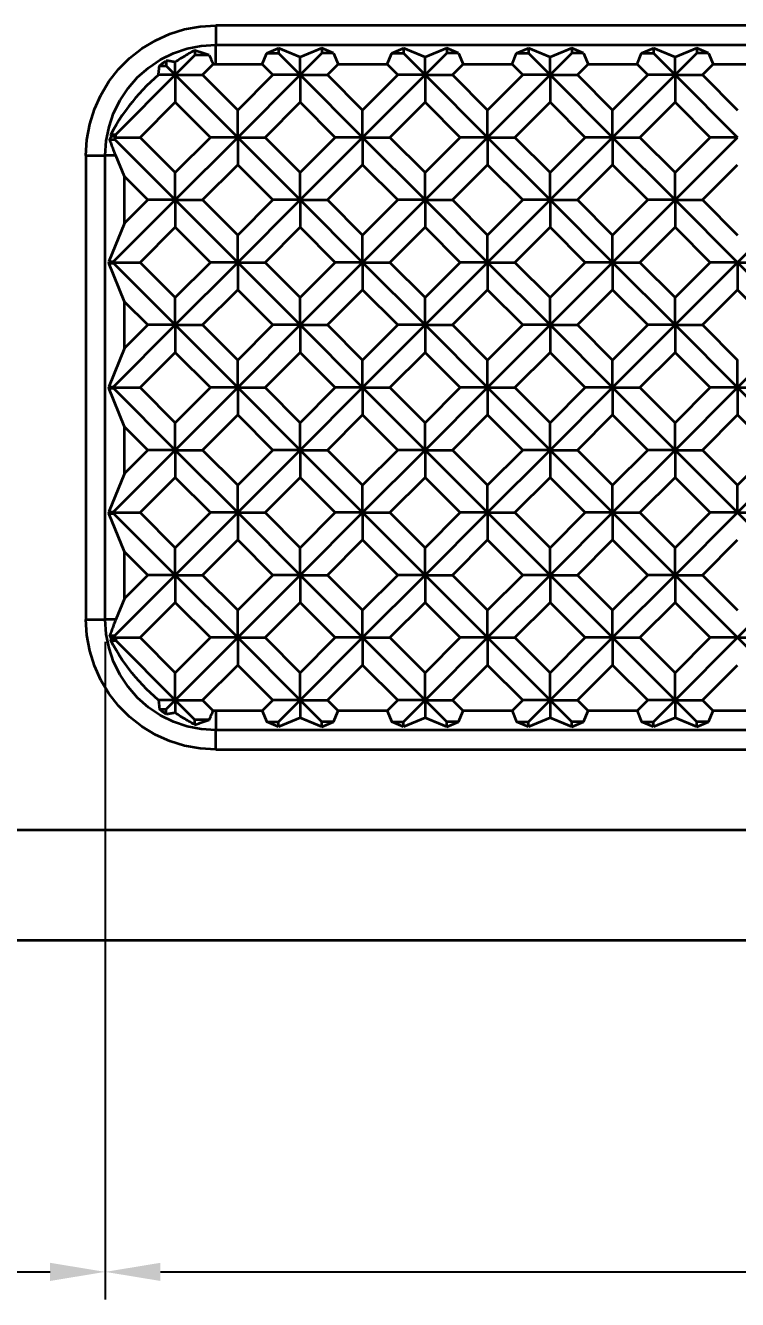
# Model space of a CAD drawing. Header units: millimetres. Extents: x 0 to 420, y 0 to 297.
# Drawn here: x 106.11 to 131.9, y 213 to 259.1 of the extents above; entities that cross this region are included whole.
import ezdxf

# ---------------------------------------------------------------- set-up
doc = ezdxf.new("R2010")
doc.units = ezdxf.units.MM
doc.layers.add('DIM', color=5, linetype='Continuous', lineweight=13)
doc.layers.add('VISIBLE', color=7, linetype='Continuous', lineweight=35)
doc.dimstyles.new('AUR', dxfattribs={"dimtxt": 2.5, "dimasz": 2, "dimexe": 1, "dimexo": 0.8, "dimgap": 0.6, "dimtad": 1, "dimdec": 3, "dimlfac": 0.5, "dimdsep": 46, "dimcen": 2.5, "dimclrd": 5, "dimclre": 5, "dimclrt": 7, "dimazin": 3, "dimtfac": 1, "dimtmove": 0, "dimatfit": 3})

msp = doc.modelspace()

# ---------------------------------------------------------------- linework, layer by layer
at = {"layer": 'VISIBLE'}
for points in [[(108.3, 254.4), (108.3343, 254.9665), (108.4366, 255.5248), (108.6054, 256.0666), (108.8384, 256.5842), (109.132, 257.0699), (109.482, 257.5167), (109.8833, 257.918), (110.3301, 258.268), (110.8158, 258.5616), (111.3334, 258.7946), (111.8752, 258.9634), (112.4335, 259.0657), (113, 259.1)], [(187, 259.1), (113, 259.1)], [(113, 259.1), (113, 258.4)], [(109, 254.4), (109.0342, 254.9221), (109.1363, 255.4353), (109.3045, 255.9307), (109.5359, 256.4), (109.8266, 256.835), (110.1716, 257.2284), (110.565, 257.5734), (111, 257.8641), (111.4693, 258.0955), (111.9647, 258.2637), (112.4779, 258.3658), (113, 258.4)], [(112.241, 258.1992), (112.1883, 258.1707), (112.136, 258.142), (112.084, 258.1129), (112.0323, 258.0835), (111.9809, 258.0537), (111.9299, 258.0236), (111.8792, 257.9932), (111.8288, 257.9625), (111.7787, 257.9315), (111.729, 257.9001), (111.6796, 257.8684), (111.6305, 257.8363), (111.5818, 257.804), (111.5334, 257.7713)], [(112.7658, 258.0213), (112.7293, 258.035), (112.6926, 258.0485), (112.6558, 258.0619), (112.6188, 258.0751), (112.5817, 258.0882), (112.5445, 258.1011), (112.507, 258.1139), (112.4695, 258.1265), (112.4318, 258.139), (112.3939, 258.1513), (112.3559, 258.1635), (112.3177, 258.1755), (112.2794, 258.1874), (112.241, 258.1992)], [(112.241, 258.1992), (112.241, 258.0213)], [(113, 258.4), (187, 258.4)], [(113, 257.7), (113, 258.4)], [(114.8483, 258.1), (115.2726, 258.2757)], [(116.0589, 257.95), (115.2726, 258.2757)], [(115.2726, 258.2757), (115.2726, 258.1)], [(116.8452, 258.2757), (116.0589, 257.95)], [(117.2694, 258.1), (116.8452, 258.2757)], [(116.8452, 258.2757), (116.8452, 258.1)], [(119.3738, 258.1), (119.7981, 258.2757)], [(120.5844, 257.95), (119.7981, 258.2757)], [(119.7981, 258.2757), (119.7981, 258.1)], [(121.3706, 258.2757), (120.5844, 257.95)], [(121.7949, 258.1), (121.3706, 258.2757)], [(121.3706, 258.2757), (121.3706, 258.1)], [(123.8993, 258.1), (124.3235, 258.2757)], [(125.1098, 257.95), (124.3235, 258.2757)], [(124.3235, 258.2757), (124.3235, 258.1)], [(125.8961, 258.2757), (125.1098, 257.95)], [(126.3204, 258.1), (125.8961, 258.2757)], [(125.8961, 258.2757), (125.8961, 258.1)], [(128.4248, 258.1), (128.849, 258.2757)], [(129.6353, 257.95), (128.849, 258.2757)], [(128.849, 258.2757), (128.849, 258.1)], [(130.4216, 258.2757), (129.6353, 257.95)], [(130.8459, 258.1), (130.4216, 258.2757)], [(130.4216, 258.2757), (130.4216, 258.1)], [(110.9625, 257.6378), (110.9799, 257.6516), (110.9973, 257.6653), (111.0147, 257.679), (111.0321, 257.6927), (111.0496, 257.7063), (111.0672, 257.7199), (111.0848, 257.7334), (111.1025, 257.7469), (111.1202, 257.7603), (111.1379, 257.7737), (111.1557, 257.787), (111.1735, 257.8003), (111.1914, 257.8135), (111.2093, 257.8267)], [(111.5334, 257.7713), (111.5106, 257.7756), (111.4877, 257.7798), (111.4648, 257.784), (111.4418, 257.7881), (111.4188, 257.7922), (111.3957, 257.7963), (111.3726, 257.8003), (111.3494, 257.8042), (111.3262, 257.8081), (111.3029, 257.8119), (111.2796, 257.8157), (111.2562, 257.8194), (111.2328, 257.8231), (111.2093, 257.8267)], [(111.2093, 257.8267), (111.2093, 257.6378)], [(111.5334, 257.3137), (112.241, 258.0213)], [(111.5334, 257.3137), (111.5334, 257.7713)], [(112.7658, 258.0213), (112.241, 258.0213)], [(112.7658, 258.0213), (112.7764, 257.9979), (112.787, 257.9745), (112.7975, 257.9511), (112.8079, 257.9279), (112.8182, 257.9046), (112.8285, 257.8815), (112.8387, 257.8584), (112.8488, 257.8354), (112.8589, 257.8125), (112.8689, 257.7896), (112.8789, 257.7668), (112.8888, 257.744), (112.8986, 257.7213), (112.9084, 257.6987)], [(112.9084, 257.6987), (113, 257.7)], [(113, 257.7), (114.6826, 257.7)], [(114.6826, 257.7), (114.8483, 258.1)], [(114.6826, 257.7), (115.0689, 257.3137)], [(114.8483, 258.1), (115.2726, 258.1)], [(115.2726, 258.1), (116.0589, 257.3137)], [(116.0589, 257.3137), (116.8452, 258.1)], [(116.0589, 257.3137), (116.0589, 257.95)], [(117.2694, 258.1), (116.8452, 258.1)], [(117.0488, 257.3137), (117.4351, 257.7)], [(117.2694, 258.1), (117.4351, 257.7)], [(117.4351, 257.7), (119.2081, 257.7)], [(119.2081, 257.7), (119.3738, 258.1)], [(119.2081, 257.7), (119.5944, 257.3137)], [(119.3738, 258.1), (119.7981, 258.1)], [(119.7981, 258.1), (120.5844, 257.3137)], [(120.5844, 257.3137), (121.3706, 258.1)], [(120.5844, 257.3137), (120.5844, 257.95)], [(121.7949, 258.1), (121.3706, 258.1)], [(121.5743, 257.3137), (121.9606, 257.7)], [(121.7949, 258.1), (121.9606, 257.7)], [(121.9606, 257.7), (123.7336, 257.7)], [(123.7336, 257.7), (123.8993, 258.1)], [(123.7336, 257.7), (124.1199, 257.3137)], [(123.8993, 258.1), (124.3235, 258.1)], [(124.3235, 258.1), (125.1098, 257.3137)], [(125.1098, 257.3137), (125.8961, 258.1)], [(125.1098, 257.3137), (125.1098, 257.95)], [(126.3204, 258.1), (125.8961, 258.1)], [(126.0998, 257.3137), (126.4861, 257.7)], [(126.3204, 258.1), (126.4861, 257.7)], [(126.4861, 257.7), (128.2591, 257.7)], [(128.2591, 257.7), (128.4248, 258.1)], [(128.2591, 257.7), (128.6454, 257.3137)], [(128.4248, 258.1), (128.849, 258.1)], [(128.849, 258.1), (129.6353, 257.3137)], [(129.6353, 257.3137), (130.4216, 258.1)], [(129.6353, 257.3137), (129.6353, 257.95)], [(130.8459, 258.1), (130.4216, 258.1)], [(130.6253, 257.3137), (131.0116, 257.7)], [(130.8459, 258.1), (131.0116, 257.7)], [(131.0116, 257.7), (132.7846, 257.7)], [(110.9306, 257.3137), (110.7822, 257.1847), (110.6375, 257.0519), (110.4967, 256.9153), (110.3597, 256.7748), (110.2266, 256.6305), (110.0973, 256.4823), (109.9718, 256.3303), (109.8501, 256.1745), (109.7323, 256.0148), (109.6184, 255.8513), (109.5082, 255.684), (109.4019, 255.5128), (109.2995, 255.3378), (109.2008, 255.159)], [(109.3787, 255.159), (111.5334, 257.3137)], [(110.9306, 257.3137), (110.9326, 257.3365), (110.9346, 257.3594), (110.9366, 257.3823), (110.9387, 257.4053), (110.9409, 257.4283), (110.9431, 257.4514), (110.9453, 257.4745), (110.9476, 257.4977), (110.95, 257.5209), (110.9524, 257.5442), (110.9549, 257.5675), (110.9574, 257.5909), (110.9599, 257.6143), (110.9625, 257.6378)], [(111.5334, 257.3137), (110.9306, 257.3137)], [(110.9625, 257.6378), (111.2093, 257.6378)], [(111.2093, 257.6378), (111.5334, 257.3137)], [(111.5334, 257.3137), (112.5233, 257.3137)], [(111.5334, 257.3137), (111.5334, 256.3238)], [(111.5334, 257.3137), (113.7961, 255.051)], [(112.5233, 257.3137), (112.9084, 257.6987)], [(112.5233, 257.3137), (113.7961, 256.0409)], [(113.7961, 256.0409), (115.0689, 257.3137)], [(113.7961, 255.051), (116.0589, 257.3137)], [(116.0589, 257.3137), (115.0689, 257.3137)], [(116.0589, 257.3137), (117.0488, 257.3137)], [(116.0589, 257.3137), (118.3216, 255.051)], [(116.0589, 257.3137), (116.0589, 256.3238)], [(117.0488, 257.3137), (118.3216, 256.0409)], [(118.3216, 256.0409), (119.5944, 257.3137)], [(118.3216, 255.051), (120.5844, 257.3137)], [(120.5844, 257.3137), (119.5944, 257.3137)], [(120.5844, 257.3137), (121.5743, 257.3137)], [(120.5844, 257.3137), (122.8471, 255.051)], [(120.5844, 257.3137), (120.5844, 256.3238)], [(121.5743, 257.3137), (122.8471, 256.0409)], [(122.8471, 256.0409), (124.1199, 257.3137)], [(122.8471, 255.051), (125.1098, 257.3137)], [(125.1098, 257.3137), (124.1199, 257.3137)], [(125.1098, 257.3137), (126.0998, 257.3137)], [(125.1098, 257.3137), (127.3726, 255.051)], [(125.1098, 257.3137), (125.1098, 256.3238)], [(126.0998, 257.3137), (127.3726, 256.0409)], [(127.3726, 256.0409), (128.6454, 257.3137)], [(127.3726, 255.051), (129.6353, 257.3137)], [(129.6353, 257.3137), (128.6454, 257.3137)], [(129.6353, 257.3137), (130.6253, 257.3137)], [(129.6353, 257.3137), (131.8981, 255.051)], [(129.6353, 257.3137), (129.6353, 256.3238)], [(130.6253, 257.3137), (131.8981, 256.0409)], [(110.2606, 255.051), (111.5334, 256.3238)], [(111.5334, 256.3238), (112.8062, 255.051)], [(114.7861, 255.051), (116.0589, 256.3238)], [(116.0589, 256.3238), (117.3317, 255.051)], [(119.3116, 255.051), (120.5844, 256.3238)], [(120.5844, 256.3238), (121.8572, 255.051)], [(123.837, 255.051), (125.1098, 256.3238)], [(125.1098, 256.3238), (126.3826, 255.051)], [(128.3625, 255.051), (129.6353, 256.3238)], [(129.6353, 256.3238), (130.9081, 255.051)], [(113.7961, 255.051), (113.7961, 256.0409)], [(118.3216, 255.051), (118.3216, 256.0409)], [(122.8471, 255.051), (122.8471, 256.0409)], [(127.3726, 255.051), (127.3726, 256.0409)], [(109.1682, 254.9764), (109.1722, 254.9842), (109.1761, 254.992), (109.18, 254.9997), (109.184, 255.0074), (109.1879, 255.0152), (109.1919, 255.0229), (109.1958, 255.0306), (109.1998, 255.0383), (109.2038, 255.046), (109.2078, 255.0537), (109.2118, 255.0614), (109.2158, 255.0691), (109.2198, 255.0768), (109.2238, 255.0845)], [(109.3817, 254.4), (109.3653, 254.44), (109.3491, 254.4802), (109.333, 254.5205), (109.3171, 254.5611), (109.3014, 254.6018), (109.2859, 254.6427), (109.2705, 254.6838), (109.2554, 254.725), (109.2404, 254.7665), (109.2256, 254.8081), (109.211, 254.8499), (109.1965, 254.8919), (109.1823, 254.9341), (109.1682, 254.9764)], [(109.1682, 254.9764), (109.3452, 254.9764)], [(109.2238, 255.0845), (109.2221, 255.0898), (109.2205, 255.0951), (109.2188, 255.1004), (109.2172, 255.1057), (109.2155, 255.111), (109.2139, 255.1163), (109.2122, 255.1217), (109.2106, 255.127), (109.209, 255.1323), (109.2073, 255.1377), (109.2057, 255.143), (109.2041, 255.1483), (109.2025, 255.1537), (109.2008, 255.159)], [(109.2008, 255.159), (109.3787, 255.159)], [(109.3452, 255.0845), (109.2238, 255.0845)], [(109.3452, 255.0845), (109.3452, 254.9764)], [(109.3452, 255.0845), (109.3787, 255.051)], [(109.3452, 254.9764), (111.5334, 252.7882)], [(109.3787, 255.051), (109.3787, 255.159)], [(109.3787, 255.051), (110.2606, 255.051)], [(110.2606, 255.051), (111.5334, 253.7782)], [(111.5334, 252.7882), (113.7961, 255.051)], [(111.5334, 253.7782), (112.8062, 255.051)], [(113.7961, 255.051), (112.8062, 255.051)], [(113.7961, 255.051), (114.7861, 255.051)], [(113.7961, 255.051), (113.7961, 254.061)], [(113.7961, 255.051), (116.0589, 252.7882)], [(114.7861, 255.051), (116.0589, 253.7782)], [(116.0589, 253.7782), (117.3317, 255.051)], [(116.0589, 252.7882), (118.3216, 255.051)], [(118.3216, 255.051), (117.3317, 255.051)], [(118.3216, 255.051), (119.3116, 255.051)], [(118.3216, 255.051), (120.5844, 252.7882)], [(118.3216, 255.051), (118.3216, 254.061)], [(119.3116, 255.051), (120.5844, 253.7782)], [(120.5844, 252.7882), (122.8471, 255.051)], [(120.5844, 253.7782), (121.8572, 255.051)], [(122.8471, 255.051), (121.8572, 255.051)], [(122.8471, 255.051), (123.837, 255.051)], [(122.8471, 255.051), (125.1098, 252.7882)], [(122.8471, 255.051), (122.8471, 254.061)], [(123.837, 255.051), (125.1098, 253.7782)], [(125.1098, 252.7882), (127.3726, 255.051)], [(125.1098, 253.7782), (126.3826, 255.051)], [(127.3726, 255.051), (126.3826, 255.051)], [(127.3726, 255.051), (128.3625, 255.051)], [(127.3726, 255.051), (129.6353, 252.7882)], [(127.3726, 255.051), (127.3726, 254.061)], [(128.3625, 255.051), (129.6353, 253.7782)], [(129.6353, 252.7882), (131.8981, 255.051)], [(129.6353, 253.7782), (130.9081, 255.051)], [(131.8981, 255.051), (130.9081, 255.051)], [(108.3, 254.4), (108.3, 237.6)], [(108.3, 254.4), (109, 254.4)], [(109, 237.6), (109, 254.4)], [(109.3817, 254.4), (109, 254.4)], [(109.7, 253.6317), (109.3817, 254.4)], [(112.5233, 252.7882), (113.7961, 254.061)], [(113.7961, 254.061), (115.0689, 252.7882)], [(117.0488, 252.7882), (118.3216, 254.061)], [(118.3216, 254.061), (119.5944, 252.7882)], [(121.5743, 252.7882), (122.8471, 254.061)], [(122.8471, 254.061), (124.1199, 252.7882)], [(126.0998, 252.7882), (127.3726, 254.061)], [(127.3726, 254.061), (128.6454, 252.7882)], [(130.6253, 252.7882), (131.8981, 254.061)], [(109.7, 251.9448), (109.7, 253.6317)], [(109.7, 253.6317), (110.5434, 252.7882)], [(111.5334, 252.7882), (111.5334, 253.7782)], [(116.0589, 252.7882), (116.0589, 253.7782)], [(120.5844, 252.7882), (120.5844, 253.7782)], [(125.1098, 252.7882), (125.1098, 253.7782)], [(129.6353, 252.7882), (129.6353, 253.7782)], [(109.3, 250.5548), (111.5334, 252.7882)], [(109.7, 251.9448), (110.5434, 252.7882)], [(111.5334, 252.7882), (110.5434, 252.7882)], [(111.5334, 252.7882), (111.5334, 251.7983)], [(111.5334, 252.7882), (113.7961, 250.5255)], [(111.5334, 252.7882), (112.5233, 252.7882)], [(112.5233, 252.7882), (113.7961, 251.5154)], [(113.7961, 251.5154), (115.0689, 252.7882)], [(113.7961, 250.5255), (116.0589, 252.7882)], [(116.0589, 252.7882), (115.0689, 252.7882)], [(116.0589, 252.7882), (117.0488, 252.7882)], [(116.0589, 252.7882), (118.3216, 250.5255)], [(116.0589, 252.7882), (116.0589, 251.7983)], [(117.0488, 252.7882), (118.3216, 251.5154)], [(118.3216, 250.5255), (120.5844, 252.7882)], [(118.3216, 251.5154), (119.5944, 252.7882)], [(120.5844, 252.7882), (119.5944, 252.7882)], [(120.5844, 252.7882), (121.5743, 252.7882)], [(120.5844, 252.7882), (122.8471, 250.5255)], [(120.5844, 252.7882), (120.5844, 251.7983)], [(121.5743, 252.7882), (122.8471, 251.5154)], [(122.8471, 250.5255), (125.1098, 252.7882)], [(122.8471, 251.5154), (124.1199, 252.7882)], [(125.1098, 252.7882), (124.1199, 252.7882)], [(125.1098, 252.7882), (126.0998, 252.7882)], [(125.1098, 252.7882), (127.3726, 250.5255)], [(125.1098, 252.7882), (125.1098, 251.7983)], [(126.0998, 252.7882), (127.3726, 251.5154)], [(127.3726, 250.5255), (129.6353, 252.7882)], [(127.3726, 251.5154), (128.6454, 252.7882)], [(129.6353, 252.7882), (128.6454, 252.7882)], [(129.6353, 252.7882), (130.6253, 252.7882)], [(129.6353, 252.7882), (131.8981, 250.5255)], [(129.6353, 252.7882), (129.6353, 251.7983)], [(130.6253, 252.7882), (131.8981, 251.5154)], [(131.8981, 250.5255), (134.1608, 252.7882)], [(109.7, 251.9448), (109.1243, 250.5548)], [(110.2606, 250.5255), (111.5334, 251.7983)], [(111.5334, 251.7983), (112.8062, 250.5255)], [(114.7861, 250.5255), (116.0589, 251.7983)], [(116.0589, 251.7983), (117.3317, 250.5255)], [(119.3116, 250.5255), (120.5844, 251.7983)], [(120.5844, 251.7983), (121.8572, 250.5255)], [(123.837, 250.5255), (125.1098, 251.7983)], [(125.1098, 251.7983), (126.3826, 250.5255)], [(128.3625, 250.5255), (129.6353, 251.7983)], [(129.6353, 251.7983), (130.9081, 250.5255)], [(113.7961, 250.5255), (113.7961, 251.5154)], [(118.3216, 250.5255), (118.3216, 251.5154)], [(122.8471, 250.5255), (122.8471, 251.5154)], [(127.3726, 250.5255), (127.3726, 251.5154)], [(109.1364, 250.5255), (109.1243, 250.5548)], [(109.1243, 250.5548), (109.3, 250.5548)], [(109.1243, 250.4961), (109.1364, 250.5255)], [(109.7, 249.1062), (109.1243, 250.4961)], [(109.1243, 250.4961), (109.3, 250.4961)], [(109.3, 250.5255), (109.1364, 250.5255)], [(109.3, 250.5255), (109.3, 250.5548)], [(109.3, 250.5255), (109.3, 250.4961)], [(109.3, 250.5255), (110.2606, 250.5255)], [(109.3, 250.4961), (111.5334, 248.2627)], [(110.2606, 250.5255), (111.5334, 249.2527)], [(111.5334, 249.2527), (112.8062, 250.5255)], [(111.5334, 248.2627), (113.7961, 250.5255)], [(113.7961, 250.5255), (112.8062, 250.5255)], [(113.7961, 250.5255), (113.7961, 249.5355)], [(113.7961, 250.5255), (116.0589, 248.2627)], [(113.7961, 250.5255), (114.7861, 250.5255)], [(114.7861, 250.5255), (116.0589, 249.2527)], [(116.0589, 249.2527), (117.3317, 250.5255)], [(116.0589, 248.2627), (118.3216, 250.5255)], [(118.3216, 250.5255), (117.3317, 250.5255)], [(118.3216, 250.5255), (119.3116, 250.5255)], [(118.3216, 250.5255), (120.5844, 248.2627)], [(118.3216, 250.5255), (118.3216, 249.5355)], [(119.3116, 250.5255), (120.5844, 249.2527)], [(120.5844, 248.2627), (122.8471, 250.5255)], [(120.5844, 249.2527), (121.8572, 250.5255)], [(122.8471, 250.5255), (121.8572, 250.5255)], [(122.8471, 250.5255), (123.837, 250.5255)], [(122.8471, 250.5255), (125.1098, 248.2627)], [(122.8471, 250.5255), (122.8471, 249.5355)], [(123.837, 250.5255), (125.1098, 249.2527)], [(125.1098, 248.2627), (127.3726, 250.5255)], [(125.1098, 249.2527), (126.3826, 250.5255)], [(127.3726, 250.5255), (126.3826, 250.5255)], [(127.3726, 250.5255), (128.3625, 250.5255)], [(127.3726, 250.5255), (129.6353, 248.2627)], [(127.3726, 250.5255), (127.3726, 249.5355)], [(128.3625, 250.5255), (129.6353, 249.2527)], [(129.6353, 248.2627), (131.8981, 250.5255)], [(129.6353, 249.2527), (130.9081, 250.5255)], [(131.8981, 250.5255), (130.9081, 250.5255)], [(131.8981, 250.5255), (132.888, 250.5255)], [(131.8981, 250.5255), (134.1608, 248.2627)], [(131.8981, 250.5255), (131.8981, 249.5355)], [(112.5233, 248.2627), (113.7961, 249.5355)], [(113.7961, 249.5355), (115.0689, 248.2627)], [(117.0488, 248.2627), (118.3216, 249.5355)], [(118.3216, 249.5355), (119.5944, 248.2627)], [(121.5743, 248.2627), (122.8471, 249.5355)], [(122.8471, 249.5355), (124.1199, 248.2627)], [(126.0998, 248.2627), (127.3726, 249.5355)], [(127.3726, 249.5355), (128.6454, 248.2627)], [(130.6253, 248.2627), (131.8981, 249.5355)], [(131.8981, 249.5355), (133.1709, 248.2627)], [(109.7, 247.4193), (109.7, 249.1062)], [(109.7, 249.1062), (110.5434, 248.2627)], [(111.5334, 248.2627), (111.5334, 249.2527)], [(116.0589, 248.2627), (116.0589, 249.2527)], [(120.5844, 248.2627), (120.5844, 249.2527)], [(125.1098, 248.2627), (125.1098, 249.2527)], [(129.6353, 248.2627), (129.6353, 249.2527)], [(109.3, 246.0294), (111.5334, 248.2627)], [(109.7, 247.4193), (110.5434, 248.2627)], [(111.5334, 248.2627), (110.5434, 248.2627)], [(111.5334, 248.2627), (111.5334, 247.2728)], [(111.5334, 248.2627), (113.7961, 246)], [(111.5334, 248.2627), (112.5233, 248.2627)], [(112.5233, 248.2627), (113.7961, 246.9899)], [(113.7961, 246.9899), (115.0689, 248.2627)], [(113.7961, 246), (116.0589, 248.2627)], [(116.0589, 248.2627), (115.0689, 248.2627)], [(116.0589, 248.2627), (116.0589, 247.2728)], [(116.0589, 248.2627), (118.3216, 246)], [(116.0589, 248.2627), (117.0488, 248.2627)], [(117.0488, 248.2627), (118.3216, 246.9899)], [(118.3216, 246.9899), (119.5944, 248.2627)], [(118.3216, 246), (120.5844, 248.2627)], [(120.5844, 248.2627), (119.5944, 248.2627)], [(120.5844, 248.2627), (121.5743, 248.2627)], [(120.5844, 248.2627), (122.8471, 246)], [(120.5844, 248.2627), (120.5844, 247.2728)], [(121.5743, 248.2627), (122.8471, 246.9899)], [(122.8471, 246), (125.1098, 248.2627)], [(122.8471, 246.9899), (124.1199, 248.2627)], [(125.1098, 248.2627), (124.1199, 248.2627)], [(125.1098, 248.2627), (126.0998, 248.2627)], [(125.1098, 248.2627), (127.3726, 246)], [(125.1098, 248.2627), (125.1098, 247.2728)], [(126.0998, 248.2627), (127.3726, 246.9899)], [(127.3726, 246), (129.6353, 248.2627)], [(127.3726, 246.9899), (128.6454, 248.2627)], [(129.6353, 248.2627), (128.6454, 248.2627)], [(129.6353, 248.2627), (130.6253, 248.2627)], [(129.6353, 248.2627), (131.8981, 246)], [(129.6353, 248.2627), (129.6353, 247.2728)], [(130.6253, 248.2627), (131.8981, 246.9899)], [(131.8981, 246), (134.1608, 248.2627)], [(109.7, 247.4193), (109.1243, 246.0294)], [(110.2606, 246), (111.5334, 247.2728)], [(111.5334, 247.2728), (112.8062, 246)], [(114.7861, 246), (116.0589, 247.2728)], [(116.0589, 247.2728), (117.3317, 246)], [(119.3116, 246), (120.5844, 247.2728)], [(120.5844, 247.2728), (121.8572, 246)], [(123.837, 246), (125.1098, 247.2728)], [(125.1098, 247.2728), (126.3826, 246)], [(128.3625, 246), (129.6353, 247.2728)], [(129.6353, 247.2728), (130.9081, 246)], [(113.7961, 246), (113.7961, 246.9899)], [(118.3216, 246), (118.3216, 246.9899)], [(122.8471, 246), (122.8471, 246.9899)], [(127.3726, 246), (127.3726, 246.9899)], [(131.8981, 246), (131.8981, 246.9899)], [(109.1364, 246), (109.1243, 246.0294)], [(109.1243, 246.0294), (109.3, 246.0294)], [(109.1243, 245.9706), (109.1364, 246)], [(109.7, 244.5807), (109.1243, 245.9706)], [(109.1243, 245.9706), (109.3, 245.9706)], [(109.3, 246), (109.1364, 246)], [(109.3, 246), (109.3, 246.0294)], [(109.3, 246), (109.3, 245.9706)], [(109.3, 246), (110.2606, 246)], [(109.3, 245.9706), (111.5334, 243.7373)], [(110.2606, 246), (111.5334, 244.7272)], [(111.5334, 244.7272), (112.8062, 246)], [(111.5334, 243.7373), (113.7961, 246)], [(113.7961, 246), (112.8062, 246)], [(113.7961, 246), (113.7961, 245.0101)], [(113.7961, 246), (116.0589, 243.7373)], [(113.7961, 246), (114.7861, 246)], [(114.7861, 246), (116.0589, 244.7272)], [(116.0589, 244.7272), (117.3317, 246)], [(116.0589, 243.7373), (118.3216, 246)], [(118.3216, 246), (117.3317, 246)], [(118.3216, 246), (118.3216, 245.0101)], [(118.3216, 246), (120.5844, 243.7373)], [(118.3216, 246), (119.3116, 246)], [(119.3116, 246), (120.5844, 244.7272)], [(120.5844, 243.7373), (122.8471, 246)], [(120.5844, 244.7272), (121.8572, 246)], [(122.8471, 246), (121.8572, 246)], [(122.8471, 246), (122.8471, 245.0101)], [(122.8471, 246), (125.1098, 243.7373)], [(122.8471, 246), (123.837, 246)], [(123.837, 246), (125.1098, 244.7272)], [(125.1098, 243.7373), (127.3726, 246)], [(125.1098, 244.7272), (126.3826, 246)], [(127.3726, 246), (126.3826, 246)], [(127.3726, 246), (127.3726, 245.0101)], [(127.3726, 246), (129.6353, 243.7373)], [(127.3726, 246), (128.3625, 246)], [(128.3625, 246), (129.6353, 244.7272)], [(129.6353, 243.7373), (131.8981, 246)], [(129.6353, 244.7272), (130.9081, 246)], [(131.8981, 246), (130.9081, 246)], [(131.8981, 246), (131.8981, 245.0101)], [(131.8981, 246), (134.1608, 243.7373)], [(131.8981, 246), (132.888, 246)], [(112.5233, 243.7373), (113.7961, 245.0101)], [(113.7961, 245.0101), (115.0689, 243.7373)], [(117.0488, 243.7373), (118.3216, 245.0101)], [(118.3216, 245.0101), (119.5944, 243.7373)], [(121.5743, 243.7373), (122.8471, 245.0101)], [(122.8471, 245.0101), (124.1199, 243.7373)], [(126.0998, 243.7373), (127.3726, 245.0101)], [(127.3726, 245.0101), (128.6454, 243.7373)], [(130.6253, 243.7373), (131.8981, 245.0101)], [(131.8981, 245.0101), (133.1709, 243.7373)], [(109.7, 242.8938), (109.7, 244.5807)], [(109.7, 244.5807), (110.5434, 243.7373)], [(111.5334, 243.7373), (111.5334, 244.7272)], [(116.0589, 243.7373), (116.0589, 244.7272)], [(120.5844, 243.7373), (120.5844, 244.7272)], [(125.1098, 243.7373), (125.1098, 244.7272)], [(129.6353, 243.7373), (129.6353, 244.7272)], [(109.3, 241.5039), (111.5334, 243.7373)], [(109.7, 242.8938), (110.5434, 243.7373)], [(111.5334, 243.7373), (110.5434, 243.7373)], [(111.5334, 243.7373), (111.5334, 242.7473)], [(111.5334, 243.7373), (113.7961, 241.4745)], [(111.5334, 243.7373), (112.5233, 243.7373)], [(112.5233, 243.7373), (113.7961, 242.4645)], [(113.7961, 242.4645), (115.0689, 243.7373)], [(113.7961, 241.4745), (116.0589, 243.7373)], [(116.0589, 243.7373), (115.0689, 243.7373)], [(116.0589, 243.7373), (116.0589, 242.7473)], [(116.0589, 243.7373), (118.3216, 241.4745)], [(116.0589, 243.7373), (117.0488, 243.7373)], [(117.0488, 243.7373), (118.3216, 242.4645)], [(118.3216, 241.4745), (120.5844, 243.7373)], [(118.3216, 242.4645), (119.5944, 243.7373)], [(120.5844, 243.7373), (119.5944, 243.7373)], [(120.5844, 243.7373), (120.5844, 242.7473)], [(120.5844, 243.7373), (122.8471, 241.4745)], [(120.5844, 243.7373), (121.5743, 243.7373)], [(121.5743, 243.7373), (122.8471, 242.4645)], [(122.8471, 241.4745), (125.1098, 243.7373)], [(122.8471, 242.4645), (124.1199, 243.7373)], [(125.1098, 243.7373), (124.1199, 243.7373)], [(125.1098, 243.7373), (125.1098, 242.7473)], [(125.1098, 243.7373), (127.3726, 241.4745)], [(125.1098, 243.7373), (126.0998, 243.7373)], [(126.0998, 243.7373), (127.3726, 242.4645)], [(127.3726, 241.4745), (129.6353, 243.7373)], [(127.3726, 242.4645), (128.6454, 243.7373)], [(129.6353, 243.7373), (128.6454, 243.7373)], [(129.6353, 243.7373), (129.6353, 242.7473)], [(129.6353, 243.7373), (131.8981, 241.4745)], [(129.6353, 243.7373), (130.6253, 243.7373)], [(130.6253, 243.7373), (131.8981, 242.4645)], [(131.8981, 241.4745), (134.1608, 243.7373)], [(131.8981, 242.4645), (133.1709, 243.7373)], [(109.7, 242.8938), (109.1243, 241.5039)], [(110.2606, 241.4745), (111.5334, 242.7473)], [(111.5334, 242.7473), (112.8062, 241.4745)], [(114.7861, 241.4745), (116.0589, 242.7473)], [(116.0589, 242.7473), (117.3317, 241.4745)], [(119.3116, 241.4745), (120.5844, 242.7473)], [(120.5844, 242.7473), (121.8572, 241.4745)], [(123.837, 241.4745), (125.1098, 242.7473)], [(125.1098, 242.7473), (126.3826, 241.4745)], [(128.3625, 241.4745), (129.6353, 242.7473)], [(129.6353, 242.7473), (130.9081, 241.4745)], [(113.7961, 241.4745), (113.7961, 242.4645)], [(118.3216, 241.4745), (118.3216, 242.4645)], [(122.8471, 241.4745), (122.8471, 242.4645)], [(127.3726, 241.4745), (127.3726, 242.4645)], [(131.8981, 241.4745), (131.8981, 242.4645)], [(109.1364, 241.4745), (109.1243, 241.5039)], [(109.1243, 241.5039), (109.3, 241.5039)], [(109.1243, 241.4452), (109.1364, 241.4745)], [(109.7, 240.0552), (109.1243, 241.4452)], [(109.1243, 241.4452), (109.3, 241.4452)], [(109.3, 241.4745), (109.1364, 241.4745)], [(109.3, 241.4745), (109.3, 241.5039)], [(109.3, 241.4745), (109.3, 241.4452)], [(109.3, 241.4745), (110.2606, 241.4745)], [(109.3, 241.4452), (111.5334, 239.2118)], [(110.2606, 241.4745), (111.5334, 240.2017)], [(111.5334, 240.2017), (112.8062, 241.4745)], [(111.5334, 239.2118), (113.7961, 241.4745)], [(113.7961, 241.4745), (112.8062, 241.4745)], [(113.7961, 241.4745), (113.7961, 240.4846)], [(113.7961, 241.4745), (116.0589, 239.2118)], [(113.7961, 241.4745), (114.7861, 241.4745)], [(114.7861, 241.4745), (116.0589, 240.2017)], [(116.0589, 239.2118), (118.3216, 241.4745)], [(116.0589, 240.2017), (117.3317, 241.4745)], [(118.3216, 241.4745), (117.3317, 241.4745)], [(118.3216, 241.4745), (118.3216, 240.4846)], [(118.3216, 241.4745), (120.5844, 239.2118)], [(118.3216, 241.4745), (119.3116, 241.4745)], [(119.3116, 241.4745), (120.5844, 240.2017)], [(120.5844, 239.2118), (122.8471, 241.4745)], [(120.5844, 240.2017), (121.8572, 241.4745)], [(122.8471, 241.4745), (121.8572, 241.4745)], [(122.8471, 241.4745), (122.8471, 240.4846)], [(122.8471, 241.4745), (125.1098, 239.2118)], [(122.8471, 241.4745), (123.837, 241.4745)], [(123.837, 241.4745), (125.1098, 240.2017)], [(125.1098, 239.2118), (127.3726, 241.4745)], [(125.1098, 240.2017), (126.3826, 241.4745)], [(127.3726, 241.4745), (126.3826, 241.4745)], [(127.3726, 241.4745), (127.3726, 240.4846)], [(127.3726, 241.4745), (129.6353, 239.2118)], [(127.3726, 241.4745), (128.3625, 241.4745)], [(128.3625, 241.4745), (129.6353, 240.2017)], [(129.6353, 239.2118), (131.8981, 241.4745)], [(129.6353, 240.2017), (130.9081, 241.4745)], [(131.8981, 241.4745), (130.9081, 241.4745)], [(131.8981, 241.4745), (134.1608, 239.2118)], [(131.8981, 241.4745), (132.888, 241.4745)], [(111.5334, 239.2118), (111.5334, 240.2017)], [(112.5233, 239.2118), (113.7961, 240.4846)], [(113.7961, 240.4846), (115.0689, 239.2118)], [(116.0589, 239.2118), (116.0589, 240.2017)], [(117.0488, 239.2118), (118.3216, 240.4846)], [(118.3216, 240.4846), (119.5944, 239.2118)], [(120.5844, 239.2118), (120.5844, 240.2017)], [(121.5743, 239.2118), (122.8471, 240.4846)], [(122.8471, 240.4846), (124.1199, 239.2118)], [(125.1098, 239.2118), (125.1098, 240.2017)], [(126.0998, 239.2118), (127.3726, 240.4846)], [(127.3726, 240.4846), (128.6454, 239.2118)], [(129.6353, 239.2118), (129.6353, 240.2017)], [(130.6253, 239.2118), (131.8981, 240.4846)], [(109.7, 238.3683), (109.7, 240.0552)], [(109.7, 240.0552), (110.5434, 239.2118)], [(109.3452, 237.0236), (111.5334, 239.2118)], [(109.7, 238.3683), (110.5434, 239.2118)], [(111.5334, 239.2118), (110.5434, 239.2118)], [(111.5334, 239.2118), (111.5334, 238.2218)], [(111.5334, 239.2118), (113.7961, 236.949)], [(111.5334, 239.2118), (112.5233, 239.2118)], [(112.5233, 239.2118), (113.7961, 237.939)], [(113.7961, 236.949), (116.0589, 239.2118)], [(113.7961, 237.939), (115.0689, 239.2118)], [(116.0589, 239.2118), (115.0689, 239.2118)], [(116.0589, 239.2118), (116.0589, 238.2218)], [(116.0589, 239.2118), (118.3216, 236.949)], [(116.0589, 239.2118), (117.0488, 239.2118)], [(117.0488, 239.2118), (118.3216, 237.939)], [(118.3216, 236.949), (120.5844, 239.2118)], [(118.3216, 237.939), (119.5944, 239.2118)], [(120.5844, 239.2118), (119.5944, 239.2118)], [(120.5844, 239.2118), (120.5844, 238.2218)], [(120.5844, 239.2118), (122.8471, 236.949)], [(120.5844, 239.2118), (121.5743, 239.2118)], [(121.5743, 239.2118), (122.8471, 237.939)], [(122.8471, 236.949), (125.1098, 239.2118)], [(122.8471, 237.939), (124.1199, 239.2118)], [(125.1098, 239.2118), (124.1199, 239.2118)], [(125.1098, 239.2118), (125.1098, 238.2218)], [(125.1098, 239.2118), (127.3726, 236.949)], [(125.1098, 239.2118), (126.0998, 239.2118)], [(126.0998, 239.2118), (127.3726, 237.939)], [(127.3726, 236.949), (129.6353, 239.2118)], [(127.3726, 237.939), (128.6454, 239.2118)], [(129.6353, 239.2118), (128.6454, 239.2118)], [(129.6353, 239.2118), (129.6353, 238.2218)], [(129.6353, 239.2118), (131.8981, 236.949)], [(129.6353, 239.2118), (130.6253, 239.2118)], [(130.6253, 239.2118), (131.8981, 237.939)], [(131.8981, 236.949), (134.1608, 239.2118)], [(109.7, 238.3683), (109.3817, 237.6)], [(110.2606, 236.949), (111.5334, 238.2218)], [(111.5334, 238.2218), (112.8062, 236.949)], [(113.7961, 236.949), (113.7961, 237.939)], [(114.7861, 236.949), (116.0589, 238.2218)], [(116.0589, 238.2218), (117.3317, 236.949)], [(118.3216, 236.949), (118.3216, 237.939)], [(119.3116, 236.949), (120.5844, 238.2218)], [(120.5844, 238.2218), (121.8572, 236.949)], [(122.8471, 236.949), (122.8471, 237.939)], [(123.837, 236.949), (125.1098, 238.2218)], [(125.1098, 238.2218), (126.3826, 236.949)], [(127.3726, 236.949), (127.3726, 237.939)], [(128.3625, 236.949), (129.6353, 238.2218)], [(129.6353, 238.2218), (130.9081, 236.949)], [(113, 232.9), (112.4335, 232.9343), (111.8752, 233.0366), (111.3334, 233.2054), (110.8158, 233.4384), (110.3301, 233.732), (109.8833, 234.082), (109.482, 234.4833), (109.132, 234.9301), (108.8384, 235.4158), (108.6054, 235.9334), (108.4366, 236.4752), (108.3343, 237.0335), (108.3, 237.6)], [(108.3, 237.6), (109, 237.6)], [(113, 233.6), (112.4779, 233.6342), (111.9647, 233.7363), (111.4693, 233.9045), (111, 234.1359), (110.565, 234.4266), (110.1716, 234.7716), (109.8266, 235.165), (109.5359, 235.6), (109.3045, 236.0693), (109.1363, 236.5647), (109.0342, 237.0779), (109, 237.6)], [(109.3817, 237.6), (109, 237.6)], [(109.3817, 237.6), (109.3653, 237.56), (109.3491, 237.5198), (109.333, 237.4795), (109.3171, 237.4389), (109.3014, 237.3982), (109.2859, 237.3573), (109.2705, 237.3162), (109.2554, 237.275), (109.2404, 237.2335), (109.2256, 237.1919), (109.211, 237.1501), (109.1965, 237.1081), (109.1823, 237.0659), (109.1682, 237.0236)], [(109.2238, 236.9155), (109.2198, 236.9232), (109.2158, 236.9309), (109.2118, 236.9386), (109.2078, 236.9463), (109.2038, 236.954), (109.1998, 236.9617), (109.1958, 236.9694), (109.1919, 236.9771), (109.1879, 236.9848), (109.184, 236.9926), (109.18, 237.0003), (109.1761, 237.008), (109.1722, 237.0158), (109.1682, 237.0236)], [(109.1682, 237.0236), (109.3452, 237.0236)], [(109.3452, 236.9155), (109.3452, 237.0236)], [(109.2008, 236.841), (109.2025, 236.8463), (109.2041, 236.8517), (109.2057, 236.857), (109.2073, 236.8623), (109.209, 236.8677), (109.2106, 236.873), (109.2122, 236.8783), (109.2139, 236.8837), (109.2155, 236.889), (109.2172, 236.8943), (109.2188, 236.8996), (109.2205, 236.9049), (109.2221, 236.9102), (109.2238, 236.9155)], [(110.9306, 234.6863), (110.7822, 234.8153), (110.6375, 234.9481), (110.4967, 235.0847), (110.3597, 235.2252), (110.2266, 235.3695), (110.0973, 235.5177), (109.9718, 235.6697), (109.8501, 235.8255), (109.7323, 235.9852), (109.6184, 236.1487), (109.5082, 236.316), (109.4019, 236.4872), (109.2995, 236.6622), (109.2008, 236.841)], [(109.2008, 236.841), (109.3787, 236.841)], [(109.3452, 236.9155), (109.2238, 236.9155)], [(109.3787, 236.949), (109.3452, 236.9155)], [(109.3787, 236.949), (109.3787, 236.841)], [(109.3787, 236.949), (110.2606, 236.949)], [(109.3787, 236.841), (111.5334, 234.6863)], [(110.2606, 236.949), (111.5334, 235.6762)], [(111.5334, 234.6863), (113.7961, 236.949)], [(111.5334, 235.6762), (112.8062, 236.949)], [(113.7961, 236.949), (112.8062, 236.949)], [(113.7961, 236.949), (113.7961, 235.9591)], [(113.7961, 236.949), (116.0589, 234.6863)], [(113.7961, 236.949), (114.7861, 236.949)], [(114.7861, 236.949), (116.0589, 235.6762)], [(116.0589, 234.6863), (118.3216, 236.949)], [(116.0589, 235.6762), (117.3317, 236.949)], [(118.3216, 236.949), (117.3317, 236.949)], [(118.3216, 236.949), (118.3216, 235.9591)], [(118.3216, 236.949), (120.5844, 234.6863)], [(118.3216, 236.949), (119.3116, 236.949)], [(119.3116, 236.949), (120.5844, 235.6762)], [(120.5844, 234.6863), (122.8471, 236.949)], [(120.5844, 235.6762), (121.8572, 236.949)], [(122.8471, 236.949), (121.8572, 236.949)], [(122.8471, 236.949), (122.8471, 235.9591)], [(122.8471, 236.949), (125.1098, 234.6863)], [(122.8471, 236.949), (123.837, 236.949)], [(123.837, 236.949), (125.1098, 235.6762)], [(125.1098, 234.6863), (127.3726, 236.949)], [(125.1098, 235.6762), (126.3826, 236.949)], [(127.3726, 236.949), (126.3826, 236.949)], [(127.3726, 236.949), (127.3726, 235.9591)], [(127.3726, 236.949), (129.6353, 234.6863)], [(127.3726, 236.949), (128.3625, 236.949)], [(128.3625, 236.949), (129.6353, 235.6762)], [(129.6353, 234.6863), (131.8981, 236.949)], [(129.6353, 235.6762), (130.9081, 236.949)], [(131.8981, 236.949), (130.9081, 236.949)], [(131.8981, 236.949), (134.1608, 234.6863)], [(131.8981, 236.949), (132.888, 236.949)], [(111.5334, 234.6863), (111.5334, 235.6762)], [(112.5233, 234.6863), (113.7961, 235.9591)], [(113.7961, 235.9591), (115.0689, 234.6863)], [(116.0589, 234.6863), (116.0589, 235.6762)], [(117.0488, 234.6863), (118.3216, 235.9591)], [(118.3216, 235.9591), (119.5944, 234.6863)], [(120.5844, 234.6863), (120.5844, 235.6762)], [(121.5743, 234.6863), (122.8471, 235.9591)], [(122.8471, 235.9591), (124.1199, 234.6863)], [(125.1098, 234.6863), (125.1098, 235.6762)], [(126.0998, 234.6863), (127.3726, 235.9591)], [(127.3726, 235.9591), (128.6454, 234.6863)], [(129.6353, 234.6863), (129.6353, 235.6762)], [(130.6253, 234.6863), (131.8981, 235.9591)], [(110.9306, 234.6863), (110.9326, 234.6635), (110.9346, 234.6406), (110.9366, 234.6177), (110.9387, 234.5947), (110.9409, 234.5717), (110.9431, 234.5486), (110.9453, 234.5255), (110.9476, 234.5023), (110.95, 234.4791), (110.9524, 234.4558), (110.9549, 234.4325), (110.9574, 234.4091), (110.9599, 234.3857), (110.9625, 234.3622)], [(111.5334, 234.6863), (110.9306, 234.6863)], [(111.2093, 234.3622), (111.5334, 234.6863)], [(111.5334, 234.6863), (112.241, 233.9787)], [(111.5334, 234.6863), (112.5233, 234.6863)], [(111.5334, 234.6863), (111.5334, 234.2287)], [(112.5233, 234.6863), (112.9084, 234.3013)], [(114.6826, 234.3), (115.0689, 234.6863)], [(116.0589, 234.6863), (115.0689, 234.6863)], [(115.2726, 233.9), (116.0589, 234.6863)], [(116.0589, 234.6863), (116.0589, 234.05)], [(116.0589, 234.6863), (116.8452, 233.9)], [(116.0589, 234.6863), (117.0488, 234.6863)], [(117.0488, 234.6863), (117.4351, 234.3)], [(119.2081, 234.3), (119.5944, 234.6863)], [(120.5844, 234.6863), (119.5944, 234.6863)], [(119.7981, 233.9), (120.5844, 234.6863)], [(120.5844, 234.6863), (120.5844, 234.05)], [(120.5844, 234.6863), (121.3706, 233.9)], [(120.5844, 234.6863), (121.5743, 234.6863)], [(121.5743, 234.6863), (121.9606, 234.3)], [(123.7336, 234.3), (124.1199, 234.6863)], [(125.1098, 234.6863), (124.1199, 234.6863)], [(124.3235, 233.9), (125.1098, 234.6863)], [(125.1098, 234.6863), (125.1098, 234.05)], [(125.1098, 234.6863), (125.8961, 233.9)], [(125.1098, 234.6863), (126.0998, 234.6863)], [(126.0998, 234.6863), (126.4861, 234.3)], [(128.2591, 234.3), (128.6454, 234.6863)], [(129.6353, 234.6863), (128.6454, 234.6863)], [(128.849, 233.9), (129.6353, 234.6863)], [(129.6353, 234.6863), (129.6353, 234.05)], [(129.6353, 234.6863), (130.4216, 233.9)], [(129.6353, 234.6863), (130.6253, 234.6863)], [(130.6253, 234.6863), (131.0116, 234.3)], [(111.2093, 234.1733), (111.1914, 234.1865), (111.1735, 234.1997), (111.1557, 234.213), (111.1379, 234.2263), (111.1202, 234.2397), (111.1025, 234.2531), (111.0848, 234.2666), (111.0672, 234.2801), (111.0496, 234.2937), (111.0321, 234.3073), (111.0147, 234.321), (110.9973, 234.3347), (110.9799, 234.3484), (110.9625, 234.3622)], [(110.9625, 234.3622), (111.2093, 234.3622)], [(111.2093, 234.1733), (111.2093, 234.3622)], [(111.5334, 234.2287), (111.5106, 234.2244), (111.4877, 234.2202), (111.4648, 234.216), (111.4418, 234.2119), (111.4188, 234.2078), (111.3957, 234.2037), (111.3726, 234.1997), (111.3494, 234.1958), (111.3262, 234.1919), (111.3029, 234.1881), (111.2796, 234.1843), (111.2562, 234.1806), (111.2328, 234.1769), (111.2093, 234.1733)], [(112.241, 233.8008), (112.1883, 233.8293), (112.136, 233.858), (112.084, 233.8871), (112.0323, 233.9165), (111.9809, 233.9463), (111.9299, 233.9764), (111.8792, 234.0068), (111.8288, 234.0375), (111.7787, 234.0685), (111.729, 234.0999), (111.6796, 234.1316), (111.6305, 234.1637), (111.5818, 234.196), (111.5334, 234.2287)], [(112.7658, 233.9787), (112.7764, 234.0021), (112.787, 234.0255), (112.7975, 234.0489), (112.8079, 234.0721), (112.8182, 234.0954), (112.8285, 234.1185), (112.8387, 234.1416), (112.8488, 234.1646), (112.8589, 234.1875), (112.8689, 234.2104), (112.8789, 234.2332), (112.8888, 234.256), (112.8986, 234.2787), (112.9084, 234.3013)], [(113, 234.3), (112.9084, 234.3013)], [(114.6826, 234.3), (113, 234.3)], [(113, 234.3), (113, 233.6)], [(114.6826, 234.3), (114.8483, 233.9)], [(117.2694, 233.9), (117.4351, 234.3)], [(119.2081, 234.3), (117.4351, 234.3)], [(119.2081, 234.3), (119.3738, 233.9)], [(121.7949, 233.9), (121.9606, 234.3)], [(123.7336, 234.3), (121.9606, 234.3)], [(123.7336, 234.3), (123.8993, 233.9)], [(126.3204, 233.9), (126.4861, 234.3)], [(128.2591, 234.3), (126.4861, 234.3)], [(128.2591, 234.3), (128.4248, 233.9)], [(130.8459, 233.9), (131.0116, 234.3)], [(132.7846, 234.3), (131.0116, 234.3)], [(112.241, 233.8008), (112.2794, 233.8126), (112.3177, 233.8245), (112.3559, 233.8365), (112.3939, 233.8487), (112.4318, 233.861), (112.4695, 233.8735), (112.507, 233.8861), (112.5445, 233.8989), (112.5817, 233.9118), (112.6188, 233.9249), (112.6558, 233.9381), (112.6926, 233.9515), (112.7293, 233.965), (112.7658, 233.9787)], [(112.7658, 233.9787), (112.241, 233.9787)], [(112.241, 233.8008), (112.241, 233.9787)], [(115.2726, 233.7243), (114.8483, 233.9)], [(114.8483, 233.9), (115.2726, 233.9)], [(116.0589, 234.05), (115.2726, 233.7243)], [(115.2726, 233.7243), (115.2726, 233.9)], [(116.8452, 233.7243), (116.0589, 234.05)], [(116.8452, 233.7243), (117.2694, 233.9)], [(116.8452, 233.7243), (116.8452, 233.9)], [(117.2694, 233.9), (116.8452, 233.9)], [(119.7981, 233.7243), (119.3738, 233.9)], [(119.3738, 233.9), (119.7981, 233.9)], [(120.5844, 234.05), (119.7981, 233.7243)], [(119.7981, 233.7243), (119.7981, 233.9)], [(121.3706, 233.7243), (120.5844, 234.05)], [(121.3706, 233.7243), (121.7949, 233.9)], [(121.3706, 233.7243), (121.3706, 233.9)], [(121.7949, 233.9), (121.3706, 233.9)], [(124.3235, 233.7243), (123.8993, 233.9)], [(123.8993, 233.9), (124.3235, 233.9)], [(125.1098, 234.05), (124.3235, 233.7243)], [(124.3235, 233.7243), (124.3235, 233.9)], [(125.8961, 233.7243), (125.1098, 234.05)], [(125.8961, 233.7243), (126.3204, 233.9)], [(125.8961, 233.7243), (125.8961, 233.9)], [(126.3204, 233.9), (125.8961, 233.9)], [(128.849, 233.7243), (128.4248, 233.9)], [(128.4248, 233.9), (128.849, 233.9)], [(129.6353, 234.05), (128.849, 233.7243)], [(128.849, 233.7243), (128.849, 233.9)], [(130.4216, 233.7243), (129.6353, 234.05)], [(130.4216, 233.7243), (130.8459, 233.9)], [(130.4216, 233.7243), (130.4216, 233.9)], [(130.8459, 233.9), (130.4216, 233.9)], [(187, 233.6), (113, 233.6)], [(113, 232.9), (113, 233.6)], [(113, 232.9), (187, 232.9)], [(36.4, 230), (215.2, 230)], [(36.4, 226), (212.8, 226)]]:
    msp.add_lwpolyline(points, dxfattribs=at)

# ---------------------------------------------------------------- dimensions: what is measured, and where the dimension line sits
at = {"layer": 'DIM'}
for base, p1, p2 in [((28, 214), (28, 226), (109, 237.6)), ((109, 214), (109, 237.6), (191, 237.6))]:
    msp.add_linear_dim(base=base, p1=p1, p2=p2, dimstyle='AUR', dxfattribs=at).render()

doc.saveas('drawing.dxf')
